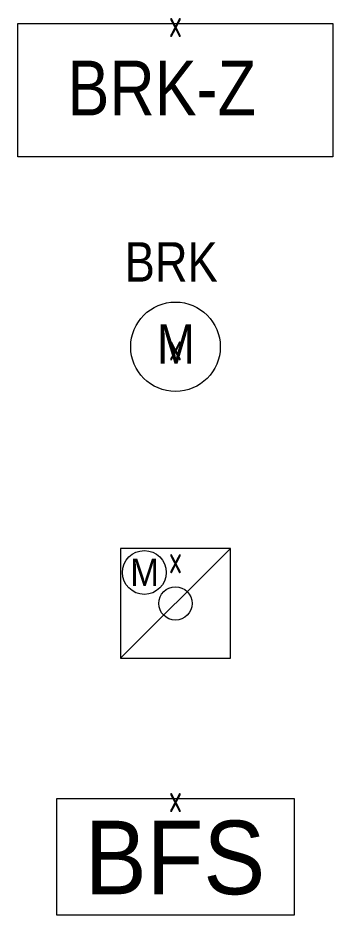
# Model space of a CAD drawing. Header units: metres. Extents: x -162 to 83385, y -62392 to -1971.
# Drawn here: x 16122 to 16696, y -23549 to -21911 of the extents above; entities that cross this region are included whole.
import ezdxf
from ezdxf.enums import TextEntityAlignment as Align

# ---------------------------------------------------------------- set-up
doc = ezdxf.new("R2010")
doc.units = ezdxf.units.M
doc.header["$LTSCALE"] = 0.5
for name, color, linetype, lineweight in [('ELIN_Attribut_01_Produkt_ID', 7, 'Continuous', 0), ('ELIN_Attribut_02_Stromkreis', 7, 'Continuous', 0), ('ELIN_Attribut_03_Verteilerbereich', 7, 'Continuous', 0), ('ELIN_Attribut_04_Montagehoehe', 7, 'Continuous', 0), ('ELIN_Attribut_05_Montageart', 7, 'Continuous', 0), ('ELIN_Attribut_06_Tuernummer', 7, 'Continuous', 0), ('ELIN_Attribut_07_Bemerkung', 7, 'Continuous', 0), ('ELIN_Attribut_08_Adresse', 7, 'Continuous', 0), ('ELIN_Attribut_10_AKZ1', 7, 'Continuous', 0), ('ELIN_Attribut_11_AKZ2', 7, 'Continuous', 0), ('ELIN_Attribut_12_Sonstiges1', 7, 'Continuous', 0), ('ELIN_Attribut_13_Sonstiges2', 7, 'Continuous', 0), ('ELIN_Attribut_14_Bauteil', 7, 'Continuous', 0), ('ELIN_Attribut_15_Ebene', 7, 'Continuous', 0), ('ELIN_Attribut_16_Raumnummer', 7, 'Continuous', 0), ('ELIN_Attribut_17_Raumname', 7, 'Continuous', 0), ('ELIN_Attribut_18_Montageabschnitt', 7, 'Continuous', 0), ('ELIN_Attribut_Basispunkt', 2, 'Continuous', 0), ('ELIN_Attribute_GEMOS', 11, 'Continuous', 0), ('ELIN_BRK_WA_Motor', 130, 'Continuous', 0), ('ELIN_BRK_WA_Steuerung', 130, 'Continuous', 0), ('ELIN_BRK_WA_Zentrale', 130, 'Continuous', 0)]:
    doc.layers.add(name, color=color, linetype=linetype, lineweight=lineweight)
doc.layers.get('0').off()
doc.styles.add('ARIAL', font='arial.ttf')
doc.styles.add('ARIAL_N', font='ARIALN.TTF')
doc.styles.add('ARIAL_S', font='ARIALN.TTF')
doc.styles.add('ELIN_Attribute', font='isocp.shx', dxfattribs={"width": 0.8})

# ---------------------------------------------------------------- blocks, each defined once
blk = doc.blocks.new('ELIN_BRK_ZENTRALE')
for points in [[(-287, 0), (287, 0)], [(-287, -243.3), (-287, 0)], [(287, 0), (287, -243.3)], [(287, -243.3), (-287, -243.3)]]:
    blk.add_lwpolyline(points)
at = {"lineweight": 0, "style": 'ARIAL_S'}
blk.add_text('BRK-Z', height=100, dxfattribs=at).set_placement((-196.8, -167.9))
at = {"layer": 'ELIN_Attribut_01_Produkt_ID', "style": 'ELIN_Attribute', "width": 0.8, "flags": 8}
blk.add_attdef('01_PRODUKT_ID', text='', height=150, dxfattribs=at).set_placement((0, -169.5, 0), align=Align.TOP_CENTER)
at = {"layer": 'ELIN_Attribut_02_Stromkreis', "style": 'ELIN_Attribute', "width": 0.8, "flags": 8}
blk.add_attdef('02_STROMKREIS', text='', height=150, dxfattribs=at).set_placement((0, 150, 0), align=Align.CENTER)
at = {"layer": 'ELIN_Attribut_03_Verteilerbereich', "style": 'ELIN_Attribute', "width": 0.8, "flags": 8}
blk.add_attdef('03_VERTEILERBEREICH', (198.4, -672.7, 0), '', height=125, dxfattribs=at)
at = {"layer": 'ELIN_Attribut_04_Montagehoehe', "style": 'ELIN_Attribute', "width": 0.8, "flags": 8}
blk.add_attdef('04_MONTAGEHOEHE', text='', height=125, dxfattribs=at).set_placement((-424.5, -54.7, 0), align=Align.RIGHT)
at = {"layer": 'ELIN_Attribut_05_Montageart', "style": 'ELIN_Attribute', "width": 0.8, "flags": 8}
blk.add_attdef('05_MONTAGEART', (400.3, -54.7, 0), '', height=125, dxfattribs=at)
at = {"layer": 'ELIN_Attribut_06_Tuernummer', "style": 'ELIN_Attribute', "width": 0.8, "flags": 8}
blk.add_attdef('06_TUERNUMMER', text='', height=125, dxfattribs=at).set_placement((-424.9, -254.7, 0), align=Align.RIGHT)
at = {"layer": 'ELIN_Attribut_07_Bemerkung', "style": 'ELIN_Attribute', "width": 0.8, "flags": 8}
blk.add_attdef('07_BEMERKUNG', (198.4, -844.5, 0), '', height=125, dxfattribs=at)
at = {"layer": 'ELIN_Attribut_08_Adresse', "style": 'ELIN_Attribute', "width": 0.8, "flags": 8}
blk.add_attdef('08_ADRESSE', (198.4, -1100.6, 0), '', height=125, dxfattribs=at)
at = {"layer": 'ELIN_Attribut_10_AKZ1', "style": 'ELIN_Attribute', "width": 0.8, "flags": 8}
blk.add_attdef('10_AKZ1', (195.8, -1466.6, 0), '', height=125, dxfattribs=at)
at = {"layer": 'ELIN_Attribut_11_AKZ2', "style": 'ELIN_Attribute', "width": 0.8, "flags": 8}
blk.add_attdef('11_AKZ2', (195.8, -1622.9, 0), '', height=125, dxfattribs=at)
at = {"layer": 'ELIN_Attribut_12_Sonstiges1', "style": 'ELIN_Attribute', "width": 0.8, "flags": 8}
blk.add_attdef('12_SONSTIGES1', (198.4, -2000.7, 0), '', height=125, dxfattribs=at)
at = {"layer": 'ELIN_Attribut_13_Sonstiges2', "style": 'ELIN_Attribute', "width": 0.8, "flags": 8}
blk.add_attdef('13_SONSTIGES2', (198.4, -2151.6, 0), '', height=125, dxfattribs=at)
at = {"layer": 'ELIN_Attribut_14_Bauteil', "style": 'ELIN_Attribute', "width": 0.8, "flags": 8}
blk.add_attdef('14_BAUTEIL', (198.4, -2971.1, 0), '', height=125, dxfattribs=at)
at = {"layer": 'ELIN_Attribut_15_Ebene', "style": 'ELIN_Attribute', "width": 0.8, "flags": 8}
blk.add_attdef('15_EBENE', (198.4, -3118.3, 0), '', height=125, dxfattribs=at)
at = {"layer": 'ELIN_Attribut_16_Raumnummer', "style": 'ELIN_Attribute', "width": 0.8, "flags": 8}
blk.add_attdef('16_RAUMNUMMER', (198.4, -3312.6, 0), '', height=125, dxfattribs=at)
at = {"layer": 'ELIN_Attribut_17_Raumname', "style": 'ELIN_Attribute', "width": 0.8, "flags": 8}
blk.add_attdef('17_RAUMNAME', (198.4, -3469.1, 0), '', height=125, dxfattribs=at)
at = {"layer": 'ELIN_Attribut_18_Montageabschnitt', "style": 'ELIN_Attribute', "width": 0.8, "flags": 8}
blk.add_attdef('18_MONTAGEABSCHNITT', (198.4, -3670.1, 0), '', height=125, dxfattribs=at)
at = {"layer": 'ELIN_Attribut_Basispunkt', "style": 'ELIN_Attribute', "width": 0.8, "flags": 8}
blk.add_attdef('Basispunkt', text='', height=50, dxfattribs=at).set_placement((0, 0), align=Align.MIDDLE)
at = {"layer": 'ELIN_Attribute_GEMOS', "style": 'ELIN_Attribute', "width": 0.6, "flags": 8}
for tag, p in [('G01_PRO02ID', (1620.5, 183.6)), ('G02_BEZEICHNUNG', (1620.5, -14.6, 0)), ('G03_DESCRIPTION', (1620.5, -204.4, 0)), ('G04_GEMOS-SYMBOL', (1623.8, -404.4, 0)), ('G05_GEMOS-TYP', (1623.8, -604.4, 0)), ('G06_ORTSKENNUNG', (1620.5, -804.4, 0)), ('G07_FREI1', (1620.5, -1004.4, 0)), ('G08_FREI2', (1620.5, -1204.4, 0))]:
    blk.add_attdef(tag, p, '', height=125, dxfattribs=at)
at = {"layer": 'ELIN_Attribute_GEMOS', "style": 'ELIN_Attribute', "width": 0.6}
blk.add_attdef('G08_FREI1', (1620.5, -1004.4, 0), '', height=125, dxfattribs=at)
blk = doc.blocks.new('ELIN_BRK_MOTOR_BESTAND')
blk.add_circle((0, 0), 81.6)
at = {"style": 'ARIAL_N'}
for s, p in [('BRK', (-92.5, 118.9)), ('M', (-33.5, -31.1))]:
    blk.add_text(s, height=72, dxfattribs=at).set_placement(p)
at = {"style": 'ELIN_Attribute', "width": 0.8}
blk.add_text('x', height=50, dxfattribs=at).set_placement((0, 0), align=Align.MIDDLE)
at = {"layer": 'ELIN_Attribut_01_Produkt_ID', "style": 'ELIN_Attribute', "width": 0.8, "flags": 8}
blk.add_attdef('01_PRODUKT_ID', text='', height=150, dxfattribs=at).set_placement((0, -169.5, 0), align=Align.TOP_CENTER)
at = {"layer": 'ELIN_Attribut_02_Stromkreis', "style": 'ELIN_Attribute', "width": 0.8, "flags": 8}
blk.add_attdef('02_STROMKREIS', text='', height=150, dxfattribs=at).set_placement((0, 150, 0), align=Align.CENTER)
at = {"layer": 'ELIN_Attribut_03_Verteilerbereich', "style": 'ELIN_Attribute', "width": 0.8, "flags": 8}
blk.add_attdef('03_VERTEILERBEREICH', (198.4, -672.7, 0), '', height=125, dxfattribs=at)
at = {"layer": 'ELIN_Attribut_04_Montagehoehe', "style": 'ELIN_Attribute', "width": 0.8, "flags": 8}
blk.add_attdef('04_MONTAGEHOEHE', text='', height=125, dxfattribs=at).set_placement((-424.5, -54.7, 0), align=Align.RIGHT)
at = {"layer": 'ELIN_Attribut_05_Montageart', "style": 'ELIN_Attribute', "width": 0.8, "flags": 8}
blk.add_attdef('05_MONTAGEART', (400.3, -54.7, 0), '', height=125, dxfattribs=at)
at = {"layer": 'ELIN_Attribut_06_Tuernummer', "style": 'ELIN_Attribute', "width": 0.8, "flags": 8}
blk.add_attdef('06_TUERNUMMER', text='', height=125, dxfattribs=at).set_placement((-424.9, -254.7, 0), align=Align.RIGHT)
at = {"layer": 'ELIN_Attribut_07_Bemerkung', "style": 'ELIN_Attribute', "width": 0.8, "flags": 8}
blk.add_attdef('07_BEMERKUNG', (198.4, -844.5, 0), '', height=125, dxfattribs=at)
at = {"layer": 'ELIN_Attribut_08_Adresse', "style": 'ELIN_Attribute', "width": 0.8, "flags": 8}
blk.add_attdef('08_ADRESSE', (198.4, -1100.6, 0), '', height=125, dxfattribs=at)
at = {"layer": 'ELIN_Attribut_10_AKZ1', "style": 'ELIN_Attribute', "width": 0.8, "flags": 8}
blk.add_attdef('10_AKZ1', (195.8, -1466.6, 0), '', height=125, dxfattribs=at)
at = {"layer": 'ELIN_Attribut_11_AKZ2', "style": 'ELIN_Attribute', "width": 0.8, "flags": 8}
blk.add_attdef('11_AKZ2', (195.8, -1622.9, 0), '', height=125, dxfattribs=at)
at = {"layer": 'ELIN_Attribut_12_Sonstiges1', "style": 'ELIN_Attribute', "width": 0.8, "flags": 8}
blk.add_attdef('12_SONSTIGES1', (198.4, -2000.7, 0), '', height=125, dxfattribs=at)
at = {"layer": 'ELIN_Attribut_13_Sonstiges2', "style": 'ELIN_Attribute', "width": 0.8, "flags": 8}
blk.add_attdef('13_SONSTIGES2', (198.4, -2151.6, 0), '', height=125, dxfattribs=at)
at = {"layer": 'ELIN_Attribut_14_Bauteil', "style": 'ELIN_Attribute', "width": 0.8, "flags": 8}
blk.add_attdef('14_BAUTEIL', (198.4, -2971.1, 0), '', height=125, dxfattribs=at)
at = {"layer": 'ELIN_Attribut_15_Ebene', "style": 'ELIN_Attribute', "width": 0.8, "flags": 8}
blk.add_attdef('15_EBENE', (198.4, -3118.3, 0), '', height=125, dxfattribs=at)
at = {"layer": 'ELIN_Attribut_16_Raumnummer', "style": 'ELIN_Attribute', "width": 0.8, "flags": 8}
blk.add_attdef('16_RAUMNUMMER', (198.4, -3312.6, 0), '', height=125, dxfattribs=at)
at = {"layer": 'ELIN_Attribut_17_Raumname', "style": 'ELIN_Attribute', "width": 0.8, "flags": 8}
blk.add_attdef('17_RAUMNAME', (198.4, -3469.1, 0), '', height=125, dxfattribs=at)
at = {"layer": 'ELIN_Attribut_18_Montageabschnitt', "style": 'ELIN_Attribute', "width": 0.8, "flags": 8}
blk.add_attdef('18_MONTAGEABSCHNITT', (198.4, -3670.1, 0), '', height=125, dxfattribs=at)
at = {"layer": 'ELIN_Attribut_Basispunkt', "style": 'ELIN_Attribute', "width": 0.8, "flags": 8}
blk.add_attdef('Basispunkt', text='', height=50, dxfattribs=at).set_placement((0, 0), align=Align.MIDDLE)
at = {"layer": 'ELIN_Attribute_GEMOS', "style": 'ELIN_Attribute', "width": 0.6, "flags": 8}
for tag, p in [('G01_PRO02ID', (1620.5, 183.6)), ('G02_BEZEICHNUNG', (1620.5, -14.6, 0)), ('G03_DESCRIPTION', (1620.5, -204.4, 0)), ('G04_GEMOS-SYMBOL', (1623.8, -404.4, 0)), ('G05_GEMOS-TYP', (1623.8, -604.4, 0)), ('G06_ORTSKENNUNG', (1620.5, -804.4, 0)), ('G07_FREI1', (1620.5, -1004.4, 0)), ('G08_FREI2', (1620.5, -1204.4, 0))]:
    blk.add_attdef(tag, p, '', height=125, dxfattribs=at)
at = {"layer": 'ELIN_Attribute_GEMOS', "style": 'ELIN_Attribute', "width": 0.6}
blk.add_attdef('G08_FREI1', (1620.5, -1004.4, 0), '', height=125, dxfattribs=at)
blk = doc.blocks.new('ELIN_BRK_MOTOR_NEU')
at = {"color": 0}
blk.add_line((-100, -180), (100, 20), dxfattribs=at)
blk.add_lwpolyline([(-100, -180), (100, -180), (100, 20), (-100, 20)], close=True, dxfattribs=at)
blk.add_circle((-56.7, -23.5), 40)
blk.add_circle((0, -80), 30.4, dxfattribs=at)
at = {"color": 0, "style": 'ARIAL', "width": 0.9}
blk.add_text('M', height=50, dxfattribs=at).set_placement((-56.3, -23.1), align=Align.MIDDLE_CENTER)
at = {"layer": 'ELIN_Attribut_01_Produkt_ID', "style": 'ELIN_Attribute', "width": 0.8, "flags": 8}
blk.add_attdef('01_PRODUKT_ID', text='', height=150, dxfattribs=at).set_placement((0, -169.5, 0), align=Align.TOP_CENTER)
at = {"layer": 'ELIN_Attribut_02_Stromkreis', "style": 'ELIN_Attribute', "width": 0.8, "flags": 8}
blk.add_attdef('02_STROMKREIS', text='', height=150, dxfattribs=at).set_placement((0, 150, 0), align=Align.CENTER)
at = {"layer": 'ELIN_Attribut_03_Verteilerbereich', "style": 'ELIN_Attribute', "width": 0.8, "flags": 8}
blk.add_attdef('03_VERTEILERBEREICH', (198.4, -672.7, 0), '', height=125, dxfattribs=at)
at = {"layer": 'ELIN_Attribut_04_Montagehoehe', "style": 'ELIN_Attribute', "width": 0.8, "flags": 8}
blk.add_attdef('04_MONTAGEHOEHE', text='', height=125, dxfattribs=at).set_placement((-424.5, -54.7, 0), align=Align.RIGHT)
at = {"layer": 'ELIN_Attribut_05_Montageart', "style": 'ELIN_Attribute', "width": 0.8, "flags": 8}
blk.add_attdef('05_MONTAGEART', (400.3, -54.7, 0), '', height=125, dxfattribs=at)
at = {"layer": 'ELIN_Attribut_06_Tuernummer', "style": 'ELIN_Attribute', "width": 0.8, "flags": 8}
blk.add_attdef('06_TUERNUMMER', text='', height=125, dxfattribs=at).set_placement((-424.9, -254.7, 0), align=Align.RIGHT)
at = {"layer": 'ELIN_Attribut_07_Bemerkung', "style": 'ELIN_Attribute', "width": 0.8, "flags": 8}
blk.add_attdef('07_BEMERKUNG', (198.4, -844.5, 0), '', height=125, dxfattribs=at)
at = {"layer": 'ELIN_Attribut_08_Adresse', "style": 'ELIN_Attribute', "width": 0.8, "flags": 8}
blk.add_attdef('08_ADRESSE', (198.4, -1100.6, 0), '', height=125, dxfattribs=at)
at = {"layer": 'ELIN_Attribut_10_AKZ1', "style": 'ELIN_Attribute', "width": 0.8, "flags": 8}
blk.add_attdef('10_AKZ1', (195.8, -1466.6, 0), '', height=125, dxfattribs=at)
at = {"layer": 'ELIN_Attribut_11_AKZ2', "style": 'ELIN_Attribute', "width": 0.8, "flags": 8}
blk.add_attdef('11_AKZ2', (195.8, -1622.9, 0), '', height=125, dxfattribs=at)
at = {"layer": 'ELIN_Attribut_12_Sonstiges1', "style": 'ELIN_Attribute', "width": 0.8, "flags": 8}
blk.add_attdef('12_SONSTIGES1', (198.4, -2000.7, 0), '', height=125, dxfattribs=at)
at = {"layer": 'ELIN_Attribut_13_Sonstiges2', "style": 'ELIN_Attribute', "width": 0.8, "flags": 8}
blk.add_attdef('13_SONSTIGES2', (198.4, -2151.6, 0), '', height=125, dxfattribs=at)
at = {"layer": 'ELIN_Attribut_14_Bauteil', "style": 'ELIN_Attribute', "width": 0.8, "flags": 8}
blk.add_attdef('14_BAUTEIL', (198.4, -2971.1, 0), '', height=125, dxfattribs=at)
at = {"layer": 'ELIN_Attribut_15_Ebene', "style": 'ELIN_Attribute', "width": 0.8, "flags": 8}
blk.add_attdef('15_EBENE', (198.4, -3118.3, 0), '', height=125, dxfattribs=at)
at = {"layer": 'ELIN_Attribut_16_Raumnummer', "style": 'ELIN_Attribute', "width": 0.8, "flags": 8}
blk.add_attdef('16_RAUMNUMMER', (198.4, -3312.6, 0), '', height=125, dxfattribs=at)
at = {"layer": 'ELIN_Attribut_17_Raumname', "style": 'ELIN_Attribute', "width": 0.8, "flags": 8}
blk.add_attdef('17_RAUMNAME', (198.4, -3469.1, 0), '', height=125, dxfattribs=at)
at = {"layer": 'ELIN_Attribut_18_Montageabschnitt', "style": 'ELIN_Attribute', "width": 0.8, "flags": 8}
blk.add_attdef('18_MONTAGEABSCHNITT', (198.4, -3670.1, 0), '', height=125, dxfattribs=at)
at = {"layer": 'ELIN_Attribut_Basispunkt', "style": 'ELIN_Attribute', "width": 0.8, "flags": 8}
blk.add_attdef('Basispunkt', text='', height=50, dxfattribs=at).set_placement((0, 0), align=Align.MIDDLE)
at = {"layer": 'ELIN_Attribute_GEMOS', "style": 'ELIN_Attribute', "width": 0.6, "flags": 8}
for tag, p in [('G01_PRO02ID', (1620.5, 183.6)), ('G02_BEZEICHNUNG', (1620.5, -14.6, 0)), ('G03_DESCRIPTION', (1620.5, -204.4, 0)), ('G04_GEMOS-SYMBOL', (1623.8, -404.4, 0)), ('G05_GEMOS-TYP', (1623.8, -604.4, 0)), ('G06_ORTSKENNUNG', (1620.5, -804.4, 0)), ('G07_FREI1', (1620.5, -1004.4, 0)), ('G08_FREI2', (1620.5, -1204.4, 0))]:
    blk.add_attdef(tag, p, '', height=125, dxfattribs=at)
at = {"layer": 'ELIN_Attribute_GEMOS', "style": 'ELIN_Attribute', "width": 0.6}
blk.add_attdef('G08_FREI1', (1620.5, -1004.4, 0), '', height=125, dxfattribs=at)
blk = doc.blocks.new('ELIN_BRK_STEUERUNG')
for p, q in [((-216.1, 0), (216.1, 0)), ((-216.1, -212.8), (-216.1, 0)), ((216.1, 0), (216.1, -212.8)), ((216.1, -212.8), (-216.1, -212.8))]:
    blk.add_line(p, q)
at = {"style": 'ARIAL', "width": 0.9}
blk.add_text('BFS', height=134.37, dxfattribs=at).set_placement((-0.8, -107.7), align=Align.MIDDLE_CENTER)
at = {"layer": 'ELIN_Attribut_01_Produkt_ID', "style": 'ELIN_Attribute', "width": 0.8, "flags": 8}
blk.add_attdef('01_PRODUKT_ID', text='', height=150, dxfattribs=at).set_placement((0, -169.5, 0), align=Align.TOP_CENTER)
at = {"layer": 'ELIN_Attribut_02_Stromkreis', "style": 'ELIN_Attribute', "width": 0.8, "flags": 8}
blk.add_attdef('02_STROMKREIS', text='', height=150, dxfattribs=at).set_placement((0, 150, 0), align=Align.CENTER)
at = {"layer": 'ELIN_Attribut_03_Verteilerbereich', "style": 'ELIN_Attribute', "width": 0.8, "flags": 8}
blk.add_attdef('03_VERTEILERBEREICH', (198.4, -672.7, 0), '', height=125, dxfattribs=at)
at = {"layer": 'ELIN_Attribut_04_Montagehoehe', "style": 'ELIN_Attribute', "width": 0.8, "flags": 8}
blk.add_attdef('04_MONTAGEHOEHE', text='', height=125, dxfattribs=at).set_placement((-424.5, -54.7, 0), align=Align.RIGHT)
at = {"layer": 'ELIN_Attribut_05_Montageart', "style": 'ELIN_Attribute', "width": 0.8, "flags": 8}
blk.add_attdef('05_MONTAGEART', (400.3, -54.7, 0), '', height=125, dxfattribs=at)
at = {"layer": 'ELIN_Attribut_06_Tuernummer', "style": 'ELIN_Attribute', "width": 0.8, "flags": 8}
blk.add_attdef('06_TUERNUMMER', text='', height=125, dxfattribs=at).set_placement((-424.9, -254.7, 0), align=Align.RIGHT)
at = {"layer": 'ELIN_Attribut_07_Bemerkung', "style": 'ELIN_Attribute', "width": 0.8, "flags": 8}
blk.add_attdef('07_BEMERKUNG', (198.4, -844.5, 0), '', height=125, dxfattribs=at)
at = {"layer": 'ELIN_Attribut_08_Adresse', "style": 'ELIN_Attribute', "width": 0.8, "flags": 8}
blk.add_attdef('08_ADRESSE', (198.4, -1100.6, 0), '', height=125, dxfattribs=at)
at = {"layer": 'ELIN_Attribut_10_AKZ1', "style": 'ELIN_Attribute', "width": 0.8, "flags": 8}
blk.add_attdef('10_AKZ1', (195.8, -1466.6, 0), '', height=125, dxfattribs=at)
at = {"layer": 'ELIN_Attribut_11_AKZ2', "style": 'ELIN_Attribute', "width": 0.8, "flags": 8}
blk.add_attdef('11_AKZ2', (195.8, -1622.9, 0), '', height=125, dxfattribs=at)
at = {"layer": 'ELIN_Attribut_12_Sonstiges1', "style": 'ELIN_Attribute', "width": 0.8, "flags": 8}
blk.add_attdef('12_SONSTIGES1', (198.4, -2000.7, 0), '', height=125, dxfattribs=at)
at = {"layer": 'ELIN_Attribut_13_Sonstiges2', "style": 'ELIN_Attribute', "width": 0.8, "flags": 8}
blk.add_attdef('13_SONSTIGES2', (198.4, -2151.6, 0), '', height=125, dxfattribs=at)
at = {"layer": 'ELIN_Attribut_14_Bauteil', "style": 'ELIN_Attribute', "width": 0.8, "flags": 8}
blk.add_attdef('14_BAUTEIL', (198.4, -2971.1, 0), '', height=125, dxfattribs=at)
at = {"layer": 'ELIN_Attribut_15_Ebene', "style": 'ELIN_Attribute', "width": 0.8, "flags": 8}
blk.add_attdef('15_EBENE', (198.4, -3118.3, 0), '', height=125, dxfattribs=at)
at = {"layer": 'ELIN_Attribut_16_Raumnummer', "style": 'ELIN_Attribute', "width": 0.8, "flags": 8}
blk.add_attdef('16_RAUMNUMMER', (198.4, -3312.6, 0), '', height=125, dxfattribs=at)
at = {"layer": 'ELIN_Attribut_17_Raumname', "style": 'ELIN_Attribute', "width": 0.8, "flags": 8}
blk.add_attdef('17_RAUMNAME', (198.4, -3469.1, 0), '', height=125, dxfattribs=at)
at = {"layer": 'ELIN_Attribut_18_Montageabschnitt', "style": 'ELIN_Attribute', "width": 0.8, "flags": 8}
blk.add_attdef('18_MONTAGEABSCHNITT', (198.4, -3670.1, 0), '', height=125, dxfattribs=at)
at = {"layer": 'ELIN_Attribut_Basispunkt', "style": 'ELIN_Attribute', "width": 0.8, "flags": 8}
blk.add_attdef('Basispunkt', text='', height=50, dxfattribs=at).set_placement((0, 0), align=Align.MIDDLE)
at = {"layer": 'ELIN_Attribute_GEMOS', "style": 'ELIN_Attribute', "width": 0.6, "flags": 8}
for tag, p in [('G01_PRO02ID', (1620.5, 183.6)), ('G02_BEZEICHNUNG', (1620.5, -14.6, 0)), ('G03_DESCRIPTION', (1620.5, -204.4, 0)), ('G04_GEMOS-SYMBOL', (1623.8, -404.4, 0)), ('G05_GEMOS-TYP', (1623.8, -604.4, 0)), ('G06_ORTSKENNUNG', (1620.5, -804.4, 0)), ('G07_FREI1', (1620.5, -1004.4, 0)), ('G08_FREI2', (1620.5, -1204.4, 0))]:
    blk.add_attdef(tag, p, '', height=125, dxfattribs=at)
at = {"layer": 'ELIN_Attribute_GEMOS', "style": 'ELIN_Attribute', "width": 0.6}
blk.add_attdef('G08_FREI1', (1620.5, -1004.4, 0), '', height=125, dxfattribs=at)

msp = doc.modelspace()

# ---------------------------------------------------------------- block references
at = {"layer": 'ELIN_BRK_WA_Motor', "lineweight": 0}
ref = msp.add_blockref('ELIN_BRK_MOTOR_BESTAND', (16408.8, -22511.6), dxfattribs=at)
ref.add_attrib('Basispunkt', 'x', dxfattribs={"layer": 'ELIN_Attribut_Basispunkt', "height": 50, "style": 'ELIN_Attribute', "width": 0.8}).set_placement((16408.8, -22511.6), align=Align.MIDDLE)
ref = msp.add_blockref('ELIN_BRK_MOTOR_NEU', (16408.8, -22900), dxfattribs=at)
ref.add_attrib('Basispunkt', 'x', dxfattribs={"layer": 'ELIN_Attribut_Basispunkt', "height": 50, "style": 'ELIN_Attribute', "width": 0.8}).set_placement((16408.8, -22900), align=Align.MIDDLE)
at = {"layer": 'ELIN_BRK_WA_Steuerung', "lineweight": 0}
ref = msp.add_blockref('ELIN_BRK_STEUERUNG', (16408.8, -23335.9), dxfattribs=at)
ref.add_attrib('Basispunkt', 'x', dxfattribs={"layer": 'ELIN_Attribut_Basispunkt', "height": 50, "style": 'ELIN_Attribute', "width": 0.8}).set_placement((16408.8, -23335.9), align=Align.MIDDLE)
at = {"layer": 'ELIN_BRK_WA_Zentrale', "lineweight": 0}
ref = msp.add_blockref('ELIN_BRK_ZENTRALE', (16408.8, -21921.5), dxfattribs=at)
ref.add_attrib('Basispunkt', 'x', dxfattribs={"layer": 'ELIN_Attribut_Basispunkt', "height": 50, "style": 'ELIN_Attribute', "width": 0.8}).set_placement((16408.8, -21921.5), align=Align.MIDDLE)

doc.saveas('drawing.dxf')
